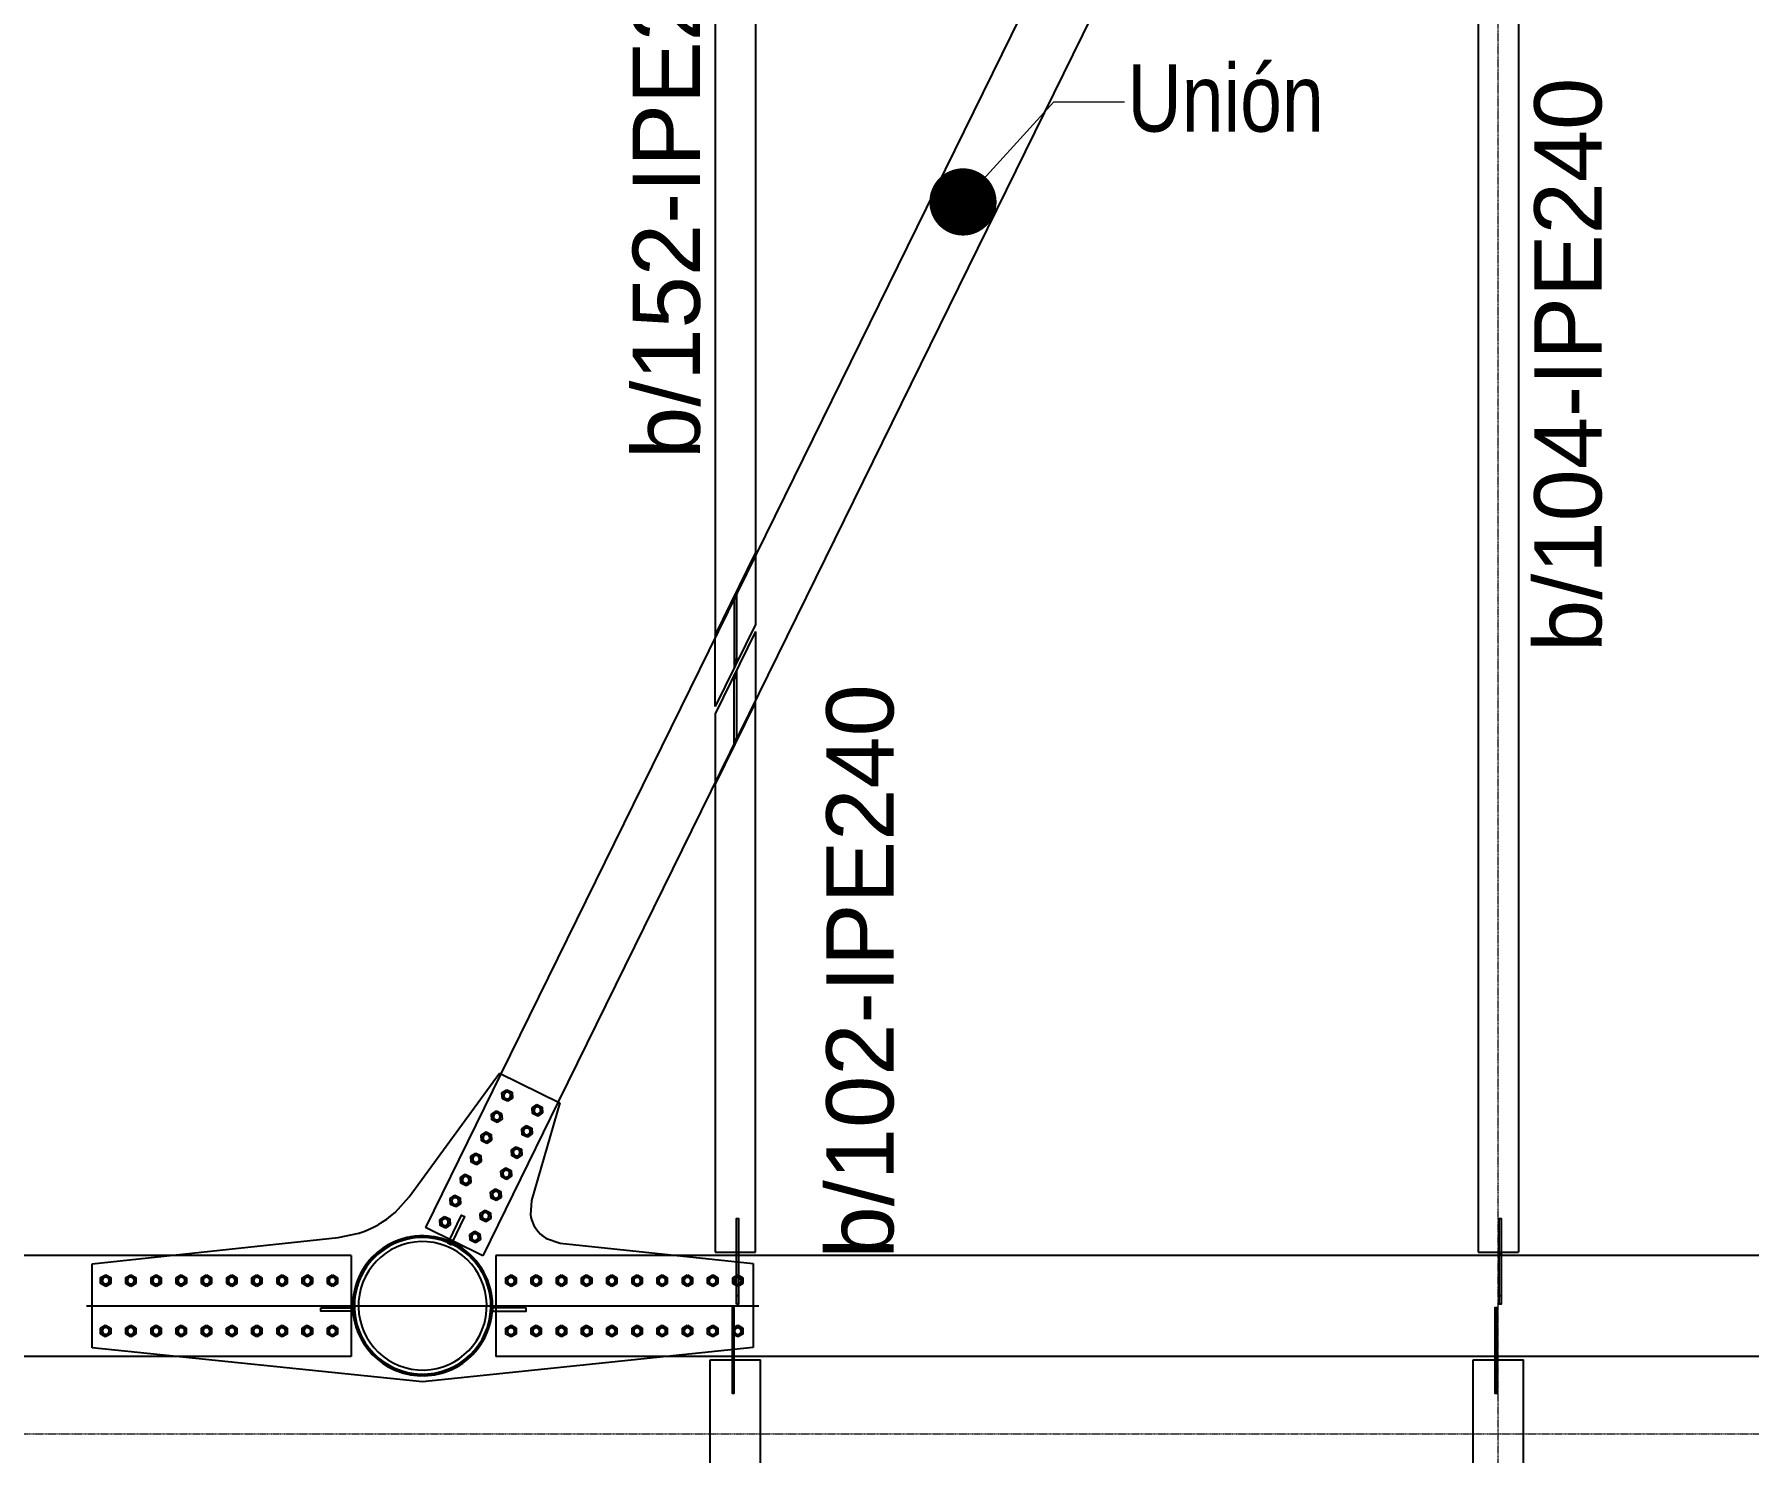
# Model space of a CAD drawing. Extents: x 7536 to 102814, y -9868 to 35131.
# Drawn here: x 85477 to 90578, y 22899 to 27119 of the extents above; entities that cross this region are included whole.
import ezdxf
from ezdxf.enums import TextEntityAlignment as Align

# ---------------------------------------------------------------- set-up
doc = ezdxf.new("R2010")
doc.units = 0
doc.header["$LTSCALE"] = 0.4
doc.linetypes.add('DXK_LINE_DOT2', pattern=[3.9198, 1.9599, -1.9599])
doc.linetypes.add('Grid Line', pattern=[3.33375, 1.905, -0.47625, 0.47625, -0.47625])
doc.layers.get('0').update_dxf_attribs({"color": 255})
for name, color, linetype, lineweight in [('E_COLUMNAS-1', 1, 'Continuous', 25), ('E_EJES-1', 8, 'Grid Line', 9), ('E_TEXTO', 3, 'Continuous', 9)]:
    doc.layers.add(name, color=color, linetype=linetype, lineweight=lineweight)
doc.layers.add('P-PLATINA', color=6, linetype='Continuous')
doc.layers.add('VIGAS', color=8, linetype='Continuous')
doc.styles.add('CX', font='ARIALUNI.ttf', dxfattribs={"width": 0.8, "height": 300})
doc.styles.add('VERDANA', font='arial.ttf')

msp = doc.modelspace()

# ---------------------------------------------------------------- linework, layer by layer
at = {"color": 1, "linetype": 'Continuous'}
for centre, radius, start, end in [((86883.9, 23961.8), 11.5, 81.8458, 261.8458), ((86883.9, 23961.8), 10, 153.8458, 333.8458), ((86883.9, 23961.8), 10, 333.8458, 153.8458), ((86883.9, 23961.8), 11.5, 261.8458, 81.8458), ((86973.7, 23917.7), 11.5, 81.8458, 261.8458), ((86973.7, 23917.7), 10, 333.8458, 153.8458), ((86973.7, 23917.7), 11.5, 261.8458, 81.8458), ((86853, 23899), 11.5, 81.8458, 261.8458), ((86853, 23899), 10, 153.8458, 333.8458), ((86853, 23899), 10, 333.8458, 153.8458), ((86853, 23899), 11.5, 261.8458, 81.8458), ((86973.7, 23917.7), 10, 153.8458, 333.8458), ((86822.2, 23836.1), 11.5, 81.8458, 261.8458), ((86822.2, 23836.1), 10, 153.8458, 333.8458), ((86822.2, 23836.1), 10, 333.8458, 153.8458), ((86822.2, 23836.1), 11.5, 261.8458, 81.8458), ((86942.8, 23854.9), 11.5, 81.8458, 261.8458), ((86942.8, 23854.9), 10, 153.8458, 333.8458), ((86942.8, 23854.9), 10, 333.8458, 153.8458), ((86942.8, 23854.9), 11.5, 261.8458, 81.8458), ((86791.3, 23773.3), 11.5, 81.8458, 261.8458), ((86791.3, 23773.3), 10, 153.8458, 333.8458), ((86791.3, 23773.3), 10, 333.8458, 153.8458), ((86791.3, 23773.3), 11.5, 261.8458, 81.8458), ((86911.9, 23792.1), 11.5, 81.8458, 261.8458), ((86911.9, 23792.1), 10, 153.8458, 333.8458), ((86911.9, 23792.1), 10, 333.8458, 153.8458), ((86911.9, 23792.1), 11.5, 261.8458, 81.8458), ((86760.5, 23710.5), 11.5, 81.8458, 261.8458), ((86760.5, 23710.5), 10, 333.8458, 153.8458), ((86760.5, 23710.5), 11.5, 261.8458, 81.8458), ((86881.1, 23729.2), 11.5, 81.8458, 261.8458), ((86881.1, 23729.2), 10, 153.8458, 333.8458), ((86881.1, 23729.2), 10, 333.8458, 153.8458), ((86881.1, 23729.2), 11.5, 261.8458, 81.8458), ((86760.5, 23710.5), 10, 153.8458, 333.8458), ((86850.2, 23666.4), 11.5, 81.8458, 261.8458), ((86850.2, 23666.4), 10, 153.8458, 333.8458), ((86850.2, 23666.4), 10, 333.8458, 153.8458), ((86850.2, 23666.4), 11.5, 261.8458, 81.8458), ((86729.6, 23647.6), 11.5, 81.8458, 261.8458), ((86729.6, 23647.6), 10, 153.8458, 333.8458), ((86729.6, 23647.6), 10, 333.8458, 153.8458), ((86729.6, 23647.6), 11.5, 261.8458, 81.8458), ((86349.8, 23837.3), 300, 288.0044, 311.9062), ((86698.8, 23584.8), 11.5, 81.8458, 261.8458), ((86698.8, 23584.8), 10, 153.8458, 333.8458), ((86698.8, 23584.8), 10, 333.8458, 153.8458), ((86698.8, 23584.8), 11.5, 261.8458, 81.8458), ((86819.4, 23603.6), 11.5, 81.8458, 261.8458), ((86819.4, 23603.6), 10, 153.8458, 333.8458), ((86819.4, 23603.6), 10, 333.8458, 153.8458), ((86819.4, 23603.6), 11.5, 261.8458, 81.8458), ((87052.2, 23621.8), 100, 188.8687, 238.9352), ((86788.5, 23540.7), 11.5, 81.8458, 261.8458), ((86788.5, 23540.7), 10, 153.8458, 333.8458), ((86788.5, 23540.7), 10, 333.8458, 153.8458), ((86788.5, 23540.7), 11.5, 261.8458, 81.8458), ((85689.4, 23411.3), 11.5, 17.9567, 197.9567), ((85689.4, 23411.3), 11.5, 197.9567, 17.9567), ((85689.4, 23411.3), 10, 89.9567, 269.9567), ((85689.4, 23411.3), 10, 269.9567, 89.9567), ((85764.4, 23411.2), 11.5, 17.9567, 197.9567), ((85764.4, 23411.2), 11.5, 197.9567, 17.9567), ((85764.4, 23411.2), 10, 89.9567, 269.9567), ((85764.4, 23411.2), 10, 269.9567, 89.9567), ((85839.4, 23411.2), 11.5, 17.9567, 197.9567), ((85839.4, 23411.2), 11.5, 197.9567, 17.9567), ((85839.4, 23411.2), 10, 89.9567, 269.9567), ((85839.4, 23411.2), 10, 269.9567, 89.9567), ((85914.4, 23411.1), 11.5, 17.9567, 197.9567), ((85914.4, 23411.1), 11.5, 197.9567, 17.9567), ((85914.4, 23411.1), 10, 89.9567, 269.9567), ((85914.4, 23411.1), 10, 269.9567, 89.9567), ((85989.4, 23411.1), 11.5, 17.9567, 197.9567), ((85989.4, 23411.1), 11.5, 197.9567, 17.9567), ((85989.4, 23411.1), 10, 89.9567, 269.9567), ((85989.4, 23411.1), 10, 269.9567, 89.9567), ((86064.4, 23411), 11.5, 17.9567, 197.9567), ((86064.4, 23411), 11.5, 197.9567, 17.9567), ((86064.4, 23411), 10, 89.9567, 269.9567), ((86064.4, 23411), 10, 269.9567, 89.9567), ((86139.4, 23411), 11.5, 17.9567, 197.9567), ((86139.4, 23411), 11.5, 197.9567, 17.9567), ((86139.4, 23411), 10, 89.9567, 269.9567), ((86139.4, 23411), 10, 269.9567, 89.9567), ((86214.4, 23410.9), 11.5, 17.9567, 197.9567), ((86214.4, 23410.9), 11.5, 197.9567, 17.9567), ((86214.4, 23410.9), 10, 89.9567, 269.9567), ((86214.4, 23410.9), 10, 269.9567, 89.9567), ((86289.4, 23410.9), 11.5, 17.9567, 197.9567), ((86289.4, 23410.9), 11.5, 197.9567, 17.9567), ((86289.4, 23410.9), 10, 89.9567, 269.9567), ((86289.4, 23410.9), 10, 269.9567, 89.9567), ((86364.4, 23410.8), 11.5, 17.9567, 197.9567), ((86364.4, 23410.8), 11.5, 197.9567, 17.9567), ((86364.4, 23410.8), 10, 89.9567, 269.9567), ((86364.4, 23410.8), 10, 269.9567, 89.9567), ((86895.3, 23410.8), 11.5, 18, 198), ((86895.3, 23410.8), 11.5, 198, 18), ((86895.3, 23410.8), 10, 90, 270), ((86895.3, 23410.8), 10, 270, 90), ((86970.3, 23410.8), 11.5, 18, 198), ((86970.3, 23410.8), 11.5, 198, 18), ((86970.3, 23410.8), 10, 90, 270), ((86970.3, 23410.8), 10, 270, 90), ((87045.3, 23410.8), 11.5, 18, 198), ((87045.3, 23410.8), 11.5, 198, 18), ((87045.3, 23410.8), 10, 90, 270), ((87045.3, 23410.8), 10, 270, 90), ((87120.3, 23410.8), 11.5, 18, 198), ((87120.3, 23410.8), 11.5, 198, 18), ((87120.3, 23410.8), 10, 90, 270), ((87120.3, 23410.8), 10, 270, 90), ((87195.3, 23410.8), 11.5, 18, 198), ((87195.3, 23410.8), 11.5, 198, 18), ((87195.3, 23410.8), 10, 90, 270), ((87195.3, 23410.8), 10, 270, 90), ((87270.3, 23410.8), 11.5, 18, 198), ((87270.3, 23410.8), 11.5, 198, 18), ((87270.3, 23410.8), 10, 90, 270), ((87270.3, 23410.8), 10, 270, 90), ((87345.3, 23410.8), 11.5, 18, 198), ((87345.3, 23410.8), 11.5, 198, 18), ((87345.3, 23410.8), 10, 90, 270), ((87345.3, 23410.8), 10, 270, 90), ((87420.3, 23410.8), 11.5, 18, 198), ((87420.3, 23410.8), 11.5, 198, 18), ((87420.3, 23410.8), 10, 90, 270), ((87420.3, 23410.8), 10, 270, 90), ((87495.3, 23410.8), 11.5, 18, 198), ((87495.3, 23410.8), 11.5, 198, 18), ((87495.3, 23410.8), 10, 90, 270), ((87495.3, 23410.8), 10, 270, 90), ((87570.3, 23410.8), 11.5, 18, 198), ((87570.3, 23410.8), 11.5, 198, 18), ((87570.3, 23410.8), 10, 90, 270), ((87570.3, 23410.8), 10, 270, 90), ((85689.3, 23261.3), 11.5, 17.9567, 197.9567), ((85689.3, 23261.3), 11.5, 197.9567, 17.9567), ((85689.3, 23261.3), 10, 89.9567, 269.9567), ((85689.3, 23261.3), 10, 269.9567, 89.9567), ((85764.3, 23261.2), 11.5, 17.9567, 197.9567), ((85764.3, 23261.2), 11.5, 197.9567, 17.9567), ((85764.3, 23261.2), 10, 89.9567, 269.9567), ((85764.3, 23261.2), 10, 269.9567, 89.9567), ((85839.3, 23261.2), 11.5, 17.9567, 197.9567), ((85839.3, 23261.2), 11.5, 197.9567, 17.9567), ((85839.3, 23261.2), 10, 89.9567, 269.9567), ((85839.3, 23261.2), 10, 269.9567, 89.9567), ((85914.3, 23261.1), 11.5, 17.9567, 197.9567), ((85914.3, 23261.1), 11.5, 197.9567, 17.9567), ((85914.3, 23261.1), 10, 89.9567, 269.9567), ((85914.3, 23261.1), 10, 269.9567, 89.9567), ((85989.3, 23261.1), 11.5, 17.9567, 197.9567), ((85989.3, 23261.1), 11.5, 197.9567, 17.9567), ((85989.3, 23261.1), 10, 89.9567, 269.9567), ((85989.3, 23261.1), 10, 269.9567, 89.9567), ((86064.3, 23261), 11.5, 17.9567, 197.9567), ((86064.3, 23261), 11.5, 197.9567, 17.9567), ((86064.3, 23261), 10, 89.9567, 269.9567), ((86064.3, 23261), 10, 269.9567, 89.9567), ((86139.3, 23261), 11.5, 17.9567, 197.9567), ((86139.3, 23261), 11.5, 197.9567, 17.9567), ((86139.3, 23261), 10, 89.9567, 269.9567), ((86139.3, 23261), 10, 269.9567, 89.9567), ((86214.3, 23260.9), 11.5, 17.9567, 197.9567), ((86214.3, 23260.9), 11.5, 197.9567, 17.9567), ((86214.3, 23260.9), 10, 89.9567, 269.9567), ((86214.3, 23260.9), 10, 269.9567, 89.9567), ((86289.3, 23260.9), 11.5, 17.9567, 197.9567), ((86289.3, 23260.9), 11.5, 197.9567, 17.9567), ((86289.3, 23260.9), 10, 89.9567, 269.9567), ((86289.3, 23260.9), 10, 269.9567, 89.9567), ((86364.3, 23260.8), 11.5, 17.9567, 197.9567), ((86364.3, 23260.8), 11.5, 197.9567, 17.9567), ((86364.3, 23260.8), 10, 89.9567, 269.9567), ((86364.3, 23260.8), 10, 269.9567, 89.9567), ((86895.3, 23260.8), 11.5, 18, 198), ((86895.3, 23260.8), 11.5, 198, 18), ((86895.3, 23260.8), 10, 90, 270), ((86895.3, 23260.8), 10, 270, 90), ((86970.3, 23260.8), 11.5, 18, 198), ((86970.3, 23260.8), 11.5, 198, 18), ((86970.3, 23260.8), 10, 90, 270), ((86970.3, 23260.8), 10, 270, 90), ((87045.3, 23260.8), 11.5, 18, 198), ((87045.3, 23260.8), 11.5, 198, 18), ((87045.3, 23260.8), 10, 90, 270), ((87045.3, 23260.8), 10, 270, 90), ((87120.3, 23260.8), 11.5, 18, 198), ((87120.3, 23260.8), 11.5, 198, 18), ((87120.3, 23260.8), 10, 90, 270), ((87120.3, 23260.8), 10, 270, 90), ((87195.3, 23260.8), 11.5, 18, 198), ((87195.3, 23260.8), 11.5, 198, 18), ((87195.3, 23260.8), 10, 90, 270), ((87195.3, 23260.8), 10, 270, 90), ((87270.3, 23260.8), 11.5, 18, 198), ((87270.3, 23260.8), 11.5, 198, 18), ((87270.3, 23260.8), 10, 90, 270), ((87270.3, 23260.8), 10, 270, 90), ((87345.3, 23260.8), 11.5, 18, 198), ((87345.3, 23260.8), 11.5, 198, 18), ((87345.3, 23260.8), 10, 90, 270), ((87345.3, 23260.8), 10, 270, 90), ((87420.3, 23260.8), 11.5, 18, 198), ((87420.3, 23260.8), 11.5, 198, 18), ((87420.3, 23260.8), 10, 90, 270), ((87420.3, 23260.8), 10, 270, 90), ((87495.3, 23260.8), 11.5, 18, 198), ((87495.3, 23260.8), 11.5, 198, 18), ((87495.3, 23260.8), 10, 90, 270), ((87495.3, 23260.8), 10, 270, 90), ((87570.3, 23260.8), 11.5, 18, 198), ((87570.3, 23260.8), 11.5, 198, 18), ((87570.3, 23260.8), 10, 90, 270), ((87570.3, 23260.8), 10, 270, 90)]:
    msp.add_arc(centre, radius, start, end, dxfattribs=at)
at = {"color": 1, "linetype": 'DXK_LINE_DOT2'}
for centre, radius, start, end in [((86349.8, 23837.3), 300, 288.0044, 311.9062), ((87052.2, 23621.8), 100, 188.8687, 238.9352)]:
    msp.add_arc(centre, radius, start, end, dxfattribs=at)
at = {"layer": 'E_COLUMNAS-1'}
for radius, start, end in [(208, 10, 190), (208, 80, 260), (208, 80, 260), (207, 350, 170), (203, 10, 190), (191, 350, 170), (208, 260, 80), (208, 260, 80), (207, 170, 350), (208, 190, 10), (203, 190, 10), (191, 170, 350)]:
    msp.add_arc((86632.3, 23336.1), radius, start, end, dxfattribs=at)
at = {"layer": 'E_EJES-1'}
for p, q in [((89832.4, 3740.4), (89832.4, 34230.5)), ((8436, 22955.7), (101914.5, 22955.7))]:
    msp.add_line(p, q, dxfattribs=at)
at = {"layer": 'E_TEXTO', "color": 4}
for p, q in [((88240, 26620), (88510.6, 26918)), ((88510.6, 26918), (88720.3, 26918))]:
    msp.add_line(p, q, dxfattribs=at)
at = {"layer": 'E_TEXTO', "color": 4, "const_width": 100}
msp.add_lwpolyline([(88190, 26620, 1), (88290, 26620, 1)], format="xyb", close=True, dxfattribs=at)
at = {"layer": 'P-PLATINA'}
for p, q in [((88548.2, 27452.9), (86865.4, 24026.3)), ((87559.5, 25439.7), (87559.5, 25234.8)), ((87565.7, 25452.3), (87565.7, 25247.5)), ((87559.5, 25248.4), (87565.7, 25261)), ((87559.5, 25008.7), (87559.5, 25213.5)), ((87559.5, 25199.9), (87565.7, 25212.6)), ((87565.7, 25226.1), (87565.7, 25021.3)), ((87565.7, 23366.5), (87571.7, 23366.5)), ((89835.5, 23366.5), (89841.5, 23366.5)), ((87553.1, 23305), (87559.1, 23305)), ((89822.8, 23305), (89828.8, 23305))]:
    msp.add_line(p, q, dxfattribs=at)
for points in [[(86708.2, 23523.8), (86709.9, 23527.4), (86748.4, 23605.9), (86757.4, 23601.5), (86719, 23523.2), (86717.2, 23519.6), (86716.2, 23517.6), (86707.3, 23522)], [(87565.7, 23341.5), (87565.7, 23485.8), (87565.7, 23495.8), (87565.7, 23595.8), (87571.7, 23595.8), (87571.7, 23495.8), (87571.7, 23485.8), (87571.7, 23341.5)], [(86329.3, 23330), (86425.9, 23330), (86429.3, 23330), (86429.3, 23320), (86426.7, 23320), (86329.3, 23320)], [(86940.3, 23330), (86840.3, 23330), (86840.3, 23320), (86940.3, 23320)], [(87559.1, 23185.8), (87559.1, 23330), (87553.1, 23330), (87553.1, 23185.8), (87553.1, 23175.8), (87553.1, 23075.8), (87559.1, 23075.8), (87559.1, 23175.8)], [(89828.8, 23175.8), (89828.8, 23185.8), (89828.8, 23330), (89822.8, 23330), (89822.8, 23185.8), (89822.8, 23175.8), (89822.8, 23075.8), (89828.8, 23075.8)]]:
    msp.add_lwpolyline(points, close=True, dxfattribs=at)
for points in [[(89835.5, 23495.8), (89835.5, 23595.8), (89841.5, 23595.8), (89841.5, 23495.8)], [(89841.5, 23485.8), (89841.5, 23341.5), (89835.5, 23341.5), (89835.5, 23485.8)]]:
    msp.add_lwpolyline(points, dxfattribs=at)
at = {"layer": 'VIGAS'}
for p, q in [((89892.4, 29609.3), (89892.4, 23495.8)), ((89772.4, 29434.9), (89772.4, 23495.8)), ((87502.6, 27850.7), (87502.6, 25323.8)), ((87622.6, 27850.7), (87622.6, 25568.2)), ((88718.7, 27369.2), (87036, 23942.5)), ((87502.6, 25330.6), (87622.6, 25575)), ((87622.6, 25568.2), (87622.6, 25363.3)), ((87565.7, 25453), (87565.7, 25459.1)), ((87565.7, 25453), (87565.7, 25452.3)), ((87559.5, 25435.7), (87565.7, 25448.3)), ((87559.5, 25446.5), (87559.5, 25439.7)), ((87622.6, 25363.3), (87502.6, 25119)), ((87622.6, 25342), (87502.6, 25097.6)), ((87502.6, 25119), (87502.6, 25323.8)), ((87622.6, 25342), (87622.6, 25137.1)), ((87502.6, 24886), (87622.6, 25130.3)), ((87502.6, 25097.6), (87502.6, 24892.8)), ((87622.6, 23495.8), (87622.6, 25137.1)), ((87559.5, 25012.7), (87565.7, 25025.3)), ((87559.5, 25008), (87559.5, 25008.7)), ((87559.5, 25001.8), (87559.5, 25008)), ((87565.7, 25021.3), (87565.7, 25014.5)), ((87502.6, 24892.8), (87502.6, 23495.8)), ((86592.1, 23660.4), (86860.9, 24028.5)), ((86592.1, 23660.4), (86860.9, 24028.5)), ((86865.4, 24026.3), (86640.7, 23568.7)), ((86860.9, 24028.5), (87040.5, 23940.3)), ((86860.9, 24028.5), (87040.5, 23940.3)), ((86868.4, 23969.4), (86882.7, 23979.1)), ((86882.7, 23979.1), (86898.3, 23971.4)), ((87036, 23942.5), (86811.3, 23485)), ((86869.5, 23952.2), (86868.4, 23969.4)), ((86885.1, 23944.5), (86869.5, 23952.2)), ((86899.4, 23954.2), (86885.1, 23944.5)), ((86898.3, 23971.4), (86899.4, 23954.2)), ((87040.5, 23940.3), (86956.2, 23649.6)), ((87040.5, 23940.3), (86956.2, 23649.6)), ((86958.1, 23925.4), (86972.5, 23935)), ((86959.3, 23908.1), (86958.1, 23925.4)), ((86972.5, 23935), (86988, 23927.4)), ((86988, 23927.4), (86989.2, 23910.1)), ((86837.5, 23906.6), (86851.9, 23916.2)), ((86838.7, 23889.3), (86837.5, 23906.6)), ((86854.2, 23881.7), (86838.7, 23889.3)), ((86851.9, 23916.2), (86867.4, 23908.6)), ((86868.6, 23891.3), (86854.2, 23881.7)), ((86867.4, 23908.6), (86868.6, 23891.3)), ((86927.3, 23862.5), (86941.6, 23872.2)), ((86941.6, 23872.2), (86957.2, 23864.5)), ((86974.8, 23900.4), (86959.3, 23908.1)), ((86989.2, 23910.1), (86974.8, 23900.4)), ((86806.6, 23843.8), (86821, 23853.4)), ((86807.8, 23826.5), (86806.6, 23843.8)), ((86823.3, 23818.9), (86807.8, 23826.5)), ((86821, 23853.4), (86836.6, 23845.8)), ((86837.7, 23828.5), (86823.3, 23818.9)), ((86836.6, 23845.8), (86837.7, 23828.5)), ((86928.4, 23845.2), (86927.3, 23862.5)), ((86944, 23837.6), (86928.4, 23845.2)), ((86958.4, 23847.3), (86944, 23837.6)), ((86957.2, 23864.5), (86958.4, 23847.3)), ((86775.8, 23780.9), (86790.2, 23790.6)), ((86776.9, 23763.7), (86775.8, 23780.9)), ((86790.2, 23790.6), (86805.7, 23782.9)), ((86805.7, 23782.9), (86806.9, 23765.7)), ((86896.4, 23799.7), (86910.8, 23809.3)), ((86897.6, 23782.4), (86896.4, 23799.7)), ((86913.1, 23774.8), (86897.6, 23782.4)), ((86910.8, 23809.3), (86926.3, 23801.7)), ((86927.5, 23784.4), (86913.1, 23774.8)), ((86926.3, 23801.7), (86927.5, 23784.4)), ((86744.9, 23718.1), (86759.3, 23727.8)), ((86759.3, 23727.8), (86774.9, 23720.1)), ((86774.9, 23720.1), (86776, 23702.8)), ((86792.5, 23756), (86776.9, 23763.7)), ((86806.9, 23765.7), (86792.5, 23756)), ((86865.5, 23736.9), (86879.9, 23746.5)), ((86866.7, 23719.6), (86865.5, 23736.9)), ((86882.3, 23711.9), (86866.7, 23719.6)), ((86879.9, 23746.5), (86895.5, 23738.9)), ((86896.6, 23721.6), (86882.3, 23711.9)), ((86895.5, 23738.9), (86896.6, 23721.6)), ((86746.1, 23700.8), (86744.9, 23718.1)), ((86761.6, 23693.2), (86746.1, 23700.8)), ((86776, 23702.8), (86761.6, 23693.2)), ((86834.7, 23674), (86849.1, 23683.7)), ((86835.9, 23656.7), (86834.7, 23674)), ((86849.1, 23683.7), (86864.6, 23676)), ((86864.6, 23676), (86865.8, 23658.8)), ((86550.2, 23614.1), (86592.1, 23660.4)), ((86550.2, 23614.1), (86592.1, 23660.4)), ((86714.1, 23655.3), (86728.5, 23664.9)), ((86715.2, 23638), (86714.1, 23655.3)), ((86730.8, 23630.4), (86715.2, 23638)), ((86728.5, 23664.9), (86744, 23657.3)), ((86745.2, 23640), (86730.8, 23630.4)), ((86744, 23657.3), (86745.2, 23640)), ((86803.8, 23611.2), (86818.2, 23620.8)), ((86818.2, 23620.8), (86833.8, 23613.2)), ((86851.4, 23649.1), (86835.9, 23656.7)), ((86865.8, 23658.8), (86851.4, 23649.1)), ((86956.2, 23649.6), (86953.4, 23606.3)), ((86956.2, 23649.6), (86953.4, 23606.3)), ((86811.3, 23485), (86640.7, 23568.7)), ((86683.2, 23592.4), (86697.6, 23602.1)), ((86684.4, 23575.2), (86683.2, 23592.4)), ((86699.9, 23567.5), (86684.4, 23575.2)), ((86697.6, 23602.1), (86713.2, 23594.5)), ((86714.3, 23577.2), (86699.9, 23567.5)), ((86713.2, 23594.5), (86714.3, 23577.2)), ((86805, 23593.9), (86803.8, 23611.2)), ((86820.5, 23586.3), (86805, 23593.9)), ((86834.9, 23595.9), (86820.5, 23586.3)), ((86833.8, 23613.2), (86834.9, 23595.9)), ((85649.3, 23461.4), (86381.5, 23539)), ((85649.3, 23461.4), (86381.5, 23539)), ((86381.5, 23539), (86442.6, 23552)), ((86381.5, 23539), (86442.6, 23552)), ((86773, 23548.4), (86787.4, 23558)), ((86774.1, 23531.1), (86773, 23548.4)), ((86789.7, 23523.4), (86774.1, 23531.1)), ((86787.4, 23558), (86802.9, 23550.4)), ((86804.1, 23533.1), (86789.7, 23523.4)), ((86802.9, 23550.4), (86804.1, 23533.1)), ((87000.6, 23536.1), (87041.7, 23522.3)), ((87000.6, 23536.1), (87041.7, 23522.3)), ((87041.7, 23522.3), (87615.3, 23461.7)), ((87041.7, 23522.3), (87615.3, 23461.7)), ((85879.7, 23485.8), (85402.6, 23485.8)), ((86419.3, 23485.8), (85879.7, 23485.8)), ((86419.3, 23485.8), (86419.3, 23185.8)), ((86850.3, 23485.8), (86850.3, 23185.8)), ((87387.3, 23485.8), (86850.3, 23485.8)), ((95583.7, 23485.8), (87387.3, 23485.8)), ((87502.6, 23495.8), (87622.6, 23495.8)), ((89772.4, 23495.8), (89892.4, 23495.8)), ((89835.5, 23495.8), (89835.5, 23485.8)), ((89841.5, 23495.8), (89841.5, 23485.8)), ((85649.3, 23211.4), (85649.3, 23461.4)), ((85649.3, 23211.4), (85649.3, 23461.4)), ((85674.4, 23420), (85689.4, 23428.6)), ((85674.4, 23402.7), (85674.4, 23420)), ((85689.4, 23428.6), (85704.4, 23420)), ((85704.4, 23420), (85704.4, 23402.6)), ((85749.4, 23419.9), (85764.4, 23428.6)), ((85749.4, 23402.6), (85749.4, 23419.9)), ((85764.4, 23428.6), (85779.4, 23419.9)), ((85779.4, 23419.9), (85779.4, 23402.6)), ((85824.4, 23419.9), (85839.4, 23428.5)), ((85824.4, 23402.5), (85824.4, 23419.9)), ((85839.4, 23428.5), (85854.4, 23419.8)), ((85854.4, 23419.8), (85854.4, 23402.5)), ((85899.4, 23419.8), (85914.4, 23428.5)), ((85899.4, 23402.5), (85899.4, 23419.8)), ((85914.4, 23428.5), (85929.4, 23419.8)), ((85929.4, 23419.8), (85929.4, 23402.5)), ((85974.4, 23419.7), (85989.4, 23428.4)), ((85974.4, 23402.4), (85974.4, 23419.7)), ((85989.4, 23428.4), (86004.4, 23419.7)), ((86004.4, 23419.7), (86004.4, 23402.4)), ((86049.4, 23419.7), (86064.4, 23428.3)), ((86049.4, 23402.4), (86049.4, 23419.7)), ((86064.4, 23428.3), (86079.4, 23419.7)), ((86079.4, 23419.7), (86079.4, 23402.3)), ((86124.4, 23419.6), (86139.4, 23428.3)), ((86124.4, 23402.3), (86124.4, 23419.6)), ((86139.4, 23428.3), (86154.4, 23419.6)), ((86154.4, 23419.6), (86154.4, 23402.3)), ((86199.4, 23419.6), (86214.4, 23428.2)), ((86199.4, 23402.3), (86199.4, 23419.6)), ((86214.4, 23428.2), (86229.4, 23419.6)), ((86229.4, 23419.6), (86229.4, 23402.2)), ((86274.4, 23419.5), (86289.4, 23428.2)), ((86274.4, 23402.2), (86274.4, 23419.5)), ((86289.4, 23428.2), (86304.4, 23419.5)), ((86304.4, 23419.5), (86304.4, 23402.2)), ((86349.4, 23419.5), (86364.4, 23428.1)), ((86349.4, 23402.1), (86349.4, 23419.5)), ((86364.4, 23428.1), (86379.4, 23419.4)), ((86379.4, 23419.4), (86379.4, 23402.1)), ((86880.3, 23419.5), (86895.3, 23428.1)), ((86880.3, 23402.1), (86880.3, 23419.5)), ((86895.3, 23428.1), (86910.3, 23419.5)), ((86910.3, 23419.5), (86910.3, 23402.1)), ((86955.3, 23419.5), (86970.3, 23428.1)), ((86955.3, 23402.1), (86955.3, 23419.5)), ((86970.3, 23428.1), (86985.3, 23419.5)), ((86985.3, 23419.5), (86985.3, 23402.1)), ((87030.3, 23419.5), (87045.3, 23428.1)), ((87030.3, 23402.1), (87030.3, 23419.5)), ((87045.3, 23428.1), (87060.3, 23419.5)), ((87060.3, 23419.5), (87060.3, 23402.1)), ((87105.3, 23419.5), (87120.3, 23428.1)), ((87105.3, 23402.1), (87105.3, 23419.5)), ((87120.3, 23428.1), (87135.3, 23419.5)), ((87135.3, 23419.5), (87135.3, 23402.1)), ((87180.3, 23419.5), (87195.3, 23428.1)), ((87180.3, 23402.1), (87180.3, 23419.5)), ((87195.3, 23428.1), (87210.3, 23419.5)), ((87210.3, 23419.5), (87210.3, 23402.1)), ((87255.3, 23419.5), (87270.3, 23428.1)), ((87255.3, 23402.1), (87255.3, 23419.5)), ((87270.3, 23428.1), (87285.3, 23419.5)), ((87285.3, 23419.5), (87285.3, 23402.1)), ((87330.3, 23419.5), (87345.3, 23428.1)), ((87330.3, 23402.1), (87330.3, 23419.5)), ((87345.3, 23428.1), (87360.3, 23419.5)), ((87360.3, 23419.5), (87360.3, 23402.1)), ((87405.3, 23419.5), (87420.3, 23428.1)), ((87405.3, 23402.1), (87405.3, 23419.5)), ((87420.3, 23428.1), (87435.3, 23419.5)), ((87435.3, 23419.5), (87435.3, 23402.1)), ((87480.3, 23419.5), (87495.3, 23428.1)), ((87480.3, 23402.1), (87480.3, 23419.5)), ((87495.3, 23428.1), (87510.3, 23419.5)), ((87510.3, 23419.5), (87510.3, 23402.1)), ((87555.3, 23419.5), (87570.3, 23428.1)), ((87555.3, 23402.1), (87555.3, 23419.5)), ((87570.3, 23428.1), (87585.3, 23419.5)), ((87585.3, 23419.5), (87585.3, 23402.1)), ((87615.3, 23461.7), (87615.3, 23211.7)), ((87615.3, 23461.7), (87615.3, 23211.7)), ((85689.4, 23394), (85674.4, 23402.7)), ((85704.4, 23402.6), (85689.4, 23394)), ((85764.4, 23393.9), (85749.4, 23402.6)), ((85779.4, 23402.6), (85764.4, 23393.9)), ((85839.4, 23393.9), (85824.4, 23402.5)), ((85854.4, 23402.5), (85839.4, 23393.9)), ((85914.4, 23393.8), (85899.4, 23402.5)), ((85929.4, 23402.5), (85914.4, 23393.8)), ((85989.4, 23393.8), (85974.4, 23402.4)), ((86004.4, 23402.4), (85989.4, 23393.8)), ((86064.4, 23393.7), (86049.4, 23402.4)), ((86079.4, 23402.3), (86064.4, 23393.7)), ((86139.4, 23393.6), (86124.4, 23402.3)), ((86154.4, 23402.3), (86139.4, 23393.6)), ((86214.4, 23393.6), (86199.4, 23402.3)), ((86229.4, 23402.2), (86214.4, 23393.6)), ((86289.4, 23393.5), (86274.4, 23402.2)), ((86304.4, 23402.2), (86289.4, 23393.5)), ((86364.4, 23393.5), (86349.4, 23402.1)), ((86379.4, 23402.1), (86364.4, 23393.5)), ((86895.3, 23393.5), (86880.3, 23402.1)), ((86910.3, 23402.1), (86895.3, 23393.5)), ((86970.3, 23393.5), (86955.3, 23402.1)), ((86985.3, 23402.1), (86970.3, 23393.5)), ((87045.3, 23393.5), (87030.3, 23402.1)), ((87060.3, 23402.1), (87045.3, 23393.5)), ((87120.3, 23393.5), (87105.3, 23402.1)), ((87135.3, 23402.1), (87120.3, 23393.5)), ((87195.3, 23393.5), (87180.3, 23402.1)), ((87210.3, 23402.1), (87195.3, 23393.5)), ((87270.3, 23393.5), (87255.3, 23402.1)), ((87285.3, 23402.1), (87270.3, 23393.5)), ((87345.3, 23393.5), (87330.3, 23402.1)), ((87360.3, 23402.1), (87345.3, 23393.5)), ((87420.3, 23393.5), (87405.3, 23402.1)), ((87435.3, 23402.1), (87420.3, 23393.5)), ((87495.3, 23393.5), (87480.3, 23402.1)), ((87510.3, 23402.1), (87495.3, 23393.5)), ((87570.3, 23393.5), (87555.3, 23402.1)), ((87585.3, 23402.1), (87570.3, 23393.5)), ((85632.3, 23336.1), (87632.3, 23336.1)), ((85632.3, 23336.1), (87632.3, 23336.1)), ((85674.3, 23270), (85689.3, 23278.6)), ((85674.3, 23252.7), (85674.3, 23270)), ((85689.3, 23278.6), (85704.3, 23270)), ((85704.3, 23270), (85704.3, 23252.6)), ((85749.3, 23269.9), (85764.3, 23278.6)), ((85749.3, 23252.6), (85749.3, 23269.9)), ((85764.3, 23278.6), (85779.3, 23269.9)), ((85779.3, 23269.9), (85779.3, 23252.6)), ((85824.3, 23269.9), (85839.3, 23278.5)), ((85824.3, 23252.5), (85824.3, 23269.9)), ((85839.3, 23278.5), (85854.3, 23269.8)), ((85854.3, 23269.8), (85854.3, 23252.5)), ((85899.3, 23269.8), (85914.3, 23278.5)), ((85899.3, 23252.5), (85899.3, 23269.8)), ((85914.3, 23278.5), (85929.3, 23269.8)), ((85929.3, 23269.8), (85929.3, 23252.5)), ((85974.3, 23269.7), (85989.3, 23278.4)), ((85974.3, 23252.4), (85974.3, 23269.7)), ((85989.3, 23278.4), (86004.3, 23269.7)), ((86004.3, 23269.7), (86004.3, 23252.4)), ((86049.3, 23269.7), (86064.3, 23278.3)), ((86049.3, 23252.4), (86049.3, 23269.7)), ((86064.3, 23278.3), (86079.3, 23269.7)), ((86079.3, 23269.7), (86079.3, 23252.4)), ((86124.3, 23269.6), (86139.3, 23278.3)), ((86124.3, 23252.3), (86124.3, 23269.6)), ((86139.3, 23278.3), (86154.3, 23269.6)), ((86154.3, 23269.6), (86154.3, 23252.3)), ((86199.3, 23269.6), (86214.3, 23278.2)), ((86199.3, 23252.3), (86199.3, 23269.6)), ((86214.3, 23278.2), (86229.3, 23269.6)), ((86229.3, 23269.6), (86229.3, 23252.2)), ((86274.3, 23269.5), (86289.3, 23278.2)), ((86274.3, 23252.2), (86274.3, 23269.5)), ((86289.3, 23278.2), (86304.3, 23269.5)), ((86304.3, 23269.5), (86304.3, 23252.2)), ((86349.3, 23269.5), (86364.3, 23278.1)), ((86349.3, 23252.1), (86349.3, 23269.5)), ((86364.3, 23278.1), (86379.3, 23269.4)), ((86379.3, 23269.4), (86379.3, 23252.1)), ((86880.3, 23269.5), (86895.3, 23278.1)), ((86880.3, 23252.1), (86880.3, 23269.5)), ((86895.3, 23278.1), (86910.3, 23269.5)), ((86910.3, 23269.5), (86910.3, 23252.1)), ((86955.3, 23269.5), (86970.3, 23278.1)), ((86955.3, 23252.1), (86955.3, 23269.5)), ((86970.3, 23278.1), (86985.3, 23269.5)), ((86985.3, 23269.5), (86985.3, 23252.1)), ((87030.3, 23269.5), (87045.3, 23278.1)), ((87030.3, 23252.1), (87030.3, 23269.5)), ((87045.3, 23278.1), (87060.3, 23269.5)), ((87060.3, 23269.5), (87060.3, 23252.1)), ((87105.3, 23269.5), (87120.3, 23278.1)), ((87105.3, 23252.1), (87105.3, 23269.5)), ((87120.3, 23278.1), (87135.3, 23269.5)), ((87135.3, 23269.5), (87135.3, 23252.1)), ((87180.3, 23269.5), (87195.3, 23278.1)), ((87180.3, 23252.1), (87180.3, 23269.5)), ((87195.3, 23278.1), (87210.3, 23269.5)), ((87210.3, 23269.5), (87210.3, 23252.1)), ((87255.3, 23269.5), (87270.3, 23278.1)), ((87255.3, 23252.1), (87255.3, 23269.5)), ((87270.3, 23278.1), (87285.3, 23269.5)), ((87285.3, 23269.5), (87285.3, 23252.1)), ((87330.3, 23269.5), (87345.3, 23278.1)), ((87330.3, 23252.1), (87330.3, 23269.5)), ((87345.3, 23278.1), (87360.3, 23269.5)), ((87360.3, 23269.5), (87360.3, 23252.1)), ((87405.3, 23269.5), (87420.3, 23278.1)), ((87405.3, 23252.1), (87405.3, 23269.5)), ((87420.3, 23278.1), (87435.3, 23269.5)), ((87435.3, 23269.5), (87435.3, 23252.1)), ((87480.3, 23269.5), (87495.3, 23278.1)), ((87480.3, 23252.1), (87480.3, 23269.5)), ((87495.3, 23278.1), (87510.3, 23269.5)), ((87510.3, 23269.5), (87510.3, 23252.1)), ((87555.3, 23269.5), (87570.3, 23278.1)), ((87555.3, 23252.1), (87555.3, 23269.5)), ((87570.3, 23278.1), (87585.3, 23269.5)), ((87585.3, 23269.5), (87585.3, 23252.1)), ((86632.3, 23109.6), (85649.3, 23211.4)), ((86632.3, 23109.6), (85649.3, 23211.4)), ((85689.3, 23244), (85674.3, 23252.7)), ((85704.3, 23252.6), (85689.3, 23244)), ((85764.3, 23243.9), (85749.3, 23252.6)), ((85779.3, 23252.6), (85764.3, 23243.9)), ((85839.3, 23243.9), (85824.3, 23252.5)), ((85854.3, 23252.5), (85839.3, 23243.9)), ((85914.3, 23243.8), (85899.3, 23252.5)), ((85929.3, 23252.5), (85914.3, 23243.8)), ((85989.3, 23243.8), (85974.3, 23252.4)), ((86004.3, 23252.4), (85989.3, 23243.8)), ((86064.3, 23243.7), (86049.3, 23252.4)), ((86079.3, 23252.4), (86064.3, 23243.7)), ((86139.3, 23243.6), (86124.3, 23252.3)), ((86154.3, 23252.3), (86139.3, 23243.6)), ((86214.3, 23243.6), (86199.3, 23252.3)), ((86229.3, 23252.2), (86214.3, 23243.6)), ((86289.3, 23243.5), (86274.3, 23252.2)), ((86304.3, 23252.2), (86289.3, 23243.5)), ((86364.3, 23243.5), (86349.3, 23252.1)), ((86379.3, 23252.1), (86364.3, 23243.5)), ((87615.3, 23211.7), (86632.3, 23109.6)), ((87615.3, 23211.7), (86632.3, 23109.6)), ((86895.3, 23243.5), (86880.3, 23252.1)), ((86910.3, 23252.1), (86895.3, 23243.5)), ((86970.3, 23243.5), (86955.3, 23252.1)), ((86985.3, 23252.1), (86970.3, 23243.5)), ((87045.3, 23243.5), (87030.3, 23252.1)), ((87060.3, 23252.1), (87045.3, 23243.5)), ((87120.3, 23243.5), (87105.3, 23252.1)), ((87135.3, 23252.1), (87120.3, 23243.5)), ((87195.3, 23243.5), (87180.3, 23252.1)), ((87210.3, 23252.1), (87195.3, 23243.5)), ((87270.3, 23243.5), (87255.3, 23252.1)), ((87285.3, 23252.1), (87270.3, 23243.5)), ((87345.3, 23243.5), (87330.3, 23252.1)), ((87360.3, 23252.1), (87345.3, 23243.5)), ((87420.3, 23243.5), (87405.3, 23252.1)), ((87435.3, 23252.1), (87420.3, 23243.5)), ((87495.3, 23243.5), (87480.3, 23252.1)), ((87510.3, 23252.1), (87495.3, 23243.5)), ((87570.3, 23243.5), (87555.3, 23252.1)), ((87585.3, 23252.1), (87570.3, 23243.5)), ((85896.3, 23185.8), (85402.6, 23185.8)), ((86419.3, 23185.8), (85896.3, 23185.8)), ((87365.9, 23185.8), (86850.3, 23185.8)), ((95600.4, 23185.8), (87365.9, 23185.8)), ((87487.6, 14235.9), (87487.6, 23175.8)), ((87487.6, 23175.8), (87637.6, 23175.8)), ((87637.6, 14235.9), (87637.6, 23175.8)), ((89757.4, 14235.9), (89757.4, 23175.8)), ((89757.4, 23175.8), (89907.4, 23175.8)), ((89907.4, 14235.9), (89907.4, 23175.8))]:
    msp.add_line(p, q, dxfattribs=at)

# ---------------------------------------------------------------- texts
at = {"layer": 'E_TEXTO', "style": 'VERDANA'}
for s, p in [('b/152-IPE240', (87457.2, 26709.6)), ('b/104-IPE240', (90139.7, 26135.3)), ('b/102-IPE240', (88033.3, 24331.1))]:
    msp.add_text(s, height=200, rotation=90, dxfattribs=at).set_placement(p, align=Align.CENTER)
at = {"layer": 'E_TEXTO', "color": 4, "style": 'CX', "width": 0.8}
msp.add_text('Unión', height=200, dxfattribs=at).set_placement((88729.3, 26829.2))

doc.saveas('drawing.dxf')
